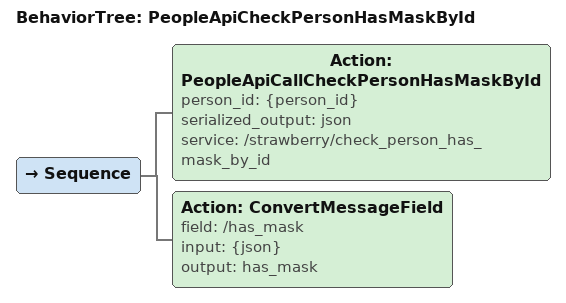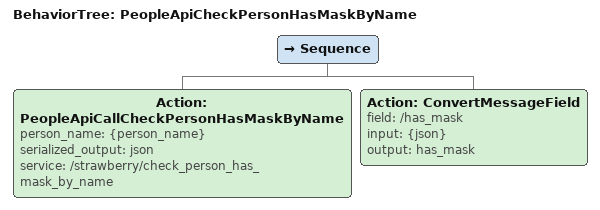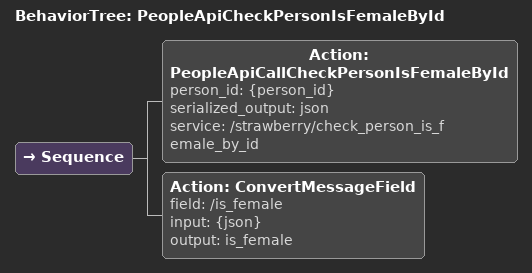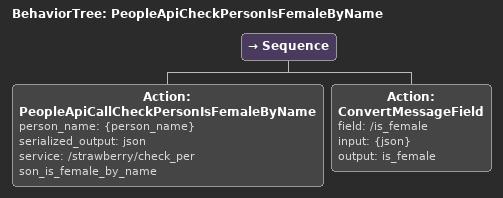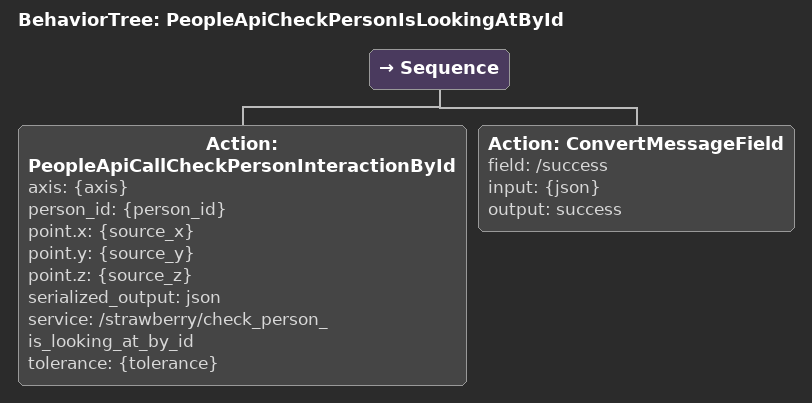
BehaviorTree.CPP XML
<BehaviorTree ID="PeopleApiCheckPersonHasMaskById">
    <Sequence>
        <Action ID="PeopleApiCallCheckPersonHasMaskById" person_id="{person_id}" serialized_output="json" service="/strawberry/check_person_has_mask_by_id"/>
        <Action ID="ConvertMessageField" field="/has_mask" input="{json}" output="has_mask"/>
    </Sequence>
</BehaviorTree>

<BehaviorTree ID="PeopleApiCheckPersonHasMaskByName">
    <Sequence>
        <Action ID="PeopleApiCallCheckPersonHasMaskByName" person_name="{person_name}" serialized_output="json" service="/strawberry/check_person_has_mask_by_name"/>
        <Action ID="ConvertMessageField" field="/has_mask" input="{json}" output="has_mask"/>
    </Sequence>
</BehaviorTree>

<BehaviorTree ID="PeopleApiCheckPersonIsFemaleById">
    <Sequence>
        <Action ID="PeopleApiCallCheckPersonIsFemaleById" person_id="{person_id}" serialized_output="json" service="/strawberry/check_person_is_female_by_id"/>
        <Action ID="ConvertMessageField" field="/is_female" input="{json}" output="is_female"/>
    </Sequence>
</BehaviorTree>

<BehaviorTree ID="PeopleApiCheckPersonIsFemaleByName">
    <Sequence>
        <Action ID="PeopleApiCallCheckPersonIsFemaleByName" person_name="{person_name}" serialized_output="json" service="/strawberry/check_person_is_female_by_name"/>
        <Action ID="ConvertMessageField" field="/is_female" input="{json}" output="is_female"/>
    </Sequence>
</BehaviorTree>

<BehaviorTree ID="PeopleApiCheckPersonIsLookingAtById">
    <Sequence>
        <Action ID="PeopleApiCallCheckPersonInteractionById" axis="{axis}" person_id="{person_id}" point.x="{source_x}" point.y="{source_y}" point.z="{source_z}" serialized_output="json" service="/strawberry/check_person_is_looking_at_by_id" tolerance="{tolerance}"/>
        <Action ID="ConvertMessageField" field="/success" input="{json}" output="success"/>
    </Sequence>
</BehaviorTree>
